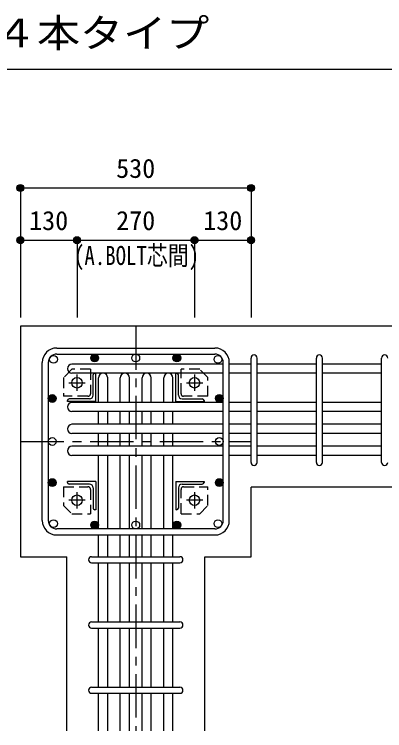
# Model space of a CAD drawing. Units: millimetres at full size, sheet at 1:20. Extents: x -3982 to 3969, y -2797 to 2801.
# Drawn here: x -3143 to -2292, y -1670 to -22 of the extents above; entities that cross this region are included whole.
import ezdxf
from ezdxf.enums import TextEntityAlignment as Align

# ---------------------------------------------------------------- set-up
doc = ezdxf.new("R2010")
doc.units = ezdxf.units.MM
doc.header["$LTSCALE"] = 20
doc.header["$PDMODE"] = 32
doc.header["$PDSIZE"] = 10
doc.linetypes.add('CHAIN1', pattern=[8, 5, -1, 1, -1])
doc.linetypes.add('DASHED1', pattern=[1.8, 1.2, -0.6])
for name, color, linetype in [('6-1_躯体線', 2, 'Continuous'), ('6-2_A.Bolt_', 4, 'Continuous'), ('6-3_柱型主筋', 4, 'Continuous'), ('6-4_フープ', 7, 'Continuous'), ('6-5_梁主筋', 7, 'Continuous'), ('6-6_S.T.P.', 7, 'Continuous'), ('6-7_文字', 7, 'Continuous'), ('6-9_プレート', 4, 'DASHED1'), ('6-D_寸法', 4, 'Continuous'), ('F-0_枠', 6, 'Continuous')]:
    doc.layers.add(name, color=color, linetype=linetype)
doc.styles.add('ＭＳ ゴシック', font='')
doc.styles.get('ＭＳ ゴシック').set_extended_font_data('MS Gothic')

msp = doc.modelspace()

# ---------------------------------------------------------------- linework, layer by layer
at = {"layer": '6-1_躯体線'}
for p, q in [((-2198.87, -739.67), (-3128.87, -739.67)), ((-3128.87, -739.67), (-3128.87, -1269.67)), ((-2598.87, -1269.67), (-2598.87, -1109.67)), ((-2198.87, -1109.67), (-2598.87, -1109.67)), ((-3128.87, -1269.67), (-3022.37, -1269.67)), ((-3022.37, -1669.67), (-3022.37, -1269.67)), ((-2705.37, -1669.67), (-2705.37, -1269.67)), ((-2705.37, -1269.67), (-2598.87, -1269.67))]:
    msp.add_line(p, q, dxfattribs=at)
at = {"layer": '6-2_A.Bolt_', "linetype": 'CHAIN1'}
for p, q in [((-2998.87, -888.37), (-2998.87, -850.87)), ((-2728.87, -850.87), (-2728.87, -888.37)), ((-3017.67, -869.67), (-2980.17, -869.67)), ((-2747.57, -869.67), (-2710.07, -869.67)), ((-2998.87, -1158.47), (-2998.87, -1120.97)), ((-2728.87, -1120.97), (-2728.87, -1158.47)), ((-2980.17, -1139.67), (-3017.67, -1139.67)), ((-2710.07, -1139.67), (-2747.57, -1139.67))]:
    msp.add_line(p, q, dxfattribs=at)
at = {"layer": '6-2_A.Bolt_'}
for p, q in [((-2961.87, -898.17), (-2961.87, -851.67)), ((-2957.87, -847.67), (-2955.87, -847.67)), ((-2955.87, -912.67), (-2955.87, -847.67)), ((-2771.87, -847.67), (-2769.87, -847.67)), ((-2771.87, -912.67), (-2771.87, -847.67)), ((-2765.87, -898.17), (-2765.87, -851.67)), ((-3020.87, -912.67), (-3020.87, -910.67)), ((-2955.87, -912.67), (-3020.87, -912.67)), ((-2970.37, -906.67), (-3016.87, -906.67)), ((-2771.87, -912.67), (-2706.87, -912.67)), ((-2757.37, -906.67), (-2710.87, -906.67)), ((-2706.87, -910.67), (-2706.87, -912.67)), ((-3020.87, -1098.67), (-3020.87, -1096.67)), ((-2955.87, -1096.67), (-3020.87, -1096.67)), ((-2970.37, -1102.67), (-3016.87, -1102.67)), ((-2955.87, -1096.67), (-2955.87, -1161.67)), ((-2771.87, -1096.67), (-2706.87, -1096.67)), ((-2771.87, -1096.67), (-2771.87, -1161.67)), ((-2757.37, -1102.67), (-2710.87, -1102.67)), ((-2706.87, -1096.67), (-2706.87, -1098.67)), ((-2961.87, -1111.17), (-2961.87, -1157.67)), ((-2765.87, -1111.17), (-2765.87, -1157.67)), ((-2955.87, -1161.67), (-2957.87, -1161.67)), ((-2769.87, -1161.67), (-2771.87, -1161.67))]:
    msp.add_line(p, q, dxfattribs=at)
at = {"layer": '6-2_A.Bolt_', "color": 3}
for centre in [(-2998.87, -869.67), (-2728.87, -869.67), (-2998.87, -1139.67), (-2728.87, -1139.67)]:
    msp.add_circle(centre, 12, dxfattribs=at)
at = {"layer": '6-2_A.Bolt_'}
for centre, radius, start, end in [((-2957.87, -851.67), 4, 90, 180), ((-2769.87, -851.67), 4, 0, 90), ((-2970.37, -898.17), 8.5, 270, 0), ((-2757.37, -898.17), 8.5, 180, 270), ((-3016.87, -910.67), 4, 90, 180), ((-2710.87, -910.67), 4, 0, 90), ((-3016.87, -1098.67), 4, 180, 270), ((-2970.37, -1111.17), 8.5, 0, 90), ((-2757.37, -1111.17), 8.5, 90, 180), ((-2710.87, -1098.67), 4, 270, 0), ((-2957.87, -1157.67), 4, 180, 270), ((-2769.87, -1157.67), 4, 270, 0)]:
    msp.add_arc(centre, radius, start, end, dxfattribs=at)
at = {"layer": '6-3_柱型主筋', "color": 3}
for centre in [(-3052.79, -815.75), (-2958.33, -812.67), (-2958.33, -812.67), (-2863.87, -812.67), (-2769.4, -812.67), (-2674.94, -815.75), (-3055.87, -905.67), (-2671.87, -905.67), (-2671.87, -905.67), (-3055.87, -1004.67), (-3055.87, -1004.67), (-2671.87, -1004.67), (-2671.87, -1004.67), (-3055.87, -1099.13), (-3055.87, -1099.13), (-2671.87, -1099.13), (-3052.79, -1193.6), (-2674.94, -1193.6), (-2958.33, -1196.67), (-2863.87, -1196.67), (-2769.4, -1196.67), (-2769.4, -1196.67)]:
    msp.add_circle(centre, 9, dxfattribs=at)
at = {"layer": '6-3_柱型主筋'}
for centre, radius in [((-2958.33, -812.67), 9), ((-2958.33, -812.67), 8.1), ((-2958.33, -812.67), 7.2), ((-2958.33, -812.67), 6.3), ((-2769.4, -812.67), 9), ((-2769.4, -812.67), 8.1), ((-2769.4, -812.67), 7.2), ((-2769.4, -812.67), 6.3), ((-2958.33, -812.67), 5.4), ((-2958.33, -812.67), 4.5), ((-2958.33, -812.67), 3.6), ((-2958.33, -812.67), 2.7), ((-2958.33, -812.67), 1.8), ((-2958.33, -812.67), 0.9), ((-2769.4, -812.67), 5.4), ((-2769.4, -812.67), 4.5), ((-2769.4, -812.67), 3.6), ((-2769.4, -812.67), 2.7), ((-2769.4, -812.67), 1.8), ((-2769.4, -812.67), 0.9), ((-3055.87, -905.67), 9), ((-3055.87, -905.67), 8.1), ((-3055.87, -905.67), 7.2), ((-3055.87, -905.67), 6.3), ((-3055.87, -905.67), 5.4), ((-3055.87, -905.67), 4.5), ((-3055.87, -905.67), 3.6), ((-3055.87, -905.67), 2.7), ((-3055.87, -905.67), 1.8), ((-3055.87, -905.67), 0.9), ((-2671.87, -905.67), 9), ((-2671.87, -905.67), 8.1), ((-2671.87, -905.67), 7.2), ((-2671.87, -905.67), 6.3), ((-2671.87, -905.67), 5.4), ((-2671.87, -905.67), 4.5), ((-2671.87, -905.67), 3.6), ((-2671.87, -905.67), 2.7), ((-2671.87, -905.67), 1.8), ((-2671.87, -905.67), 0.9), ((-3055.87, -1099.13), 9), ((-3055.87, -1099.13), 8.1), ((-3055.87, -1099.13), 7.2), ((-3055.87, -1099.13), 6.3), ((-3055.87, -1099.13), 5.4), ((-3055.87, -1099.13), 4.5), ((-3055.87, -1099.13), 3.6), ((-3055.87, -1099.13), 2.7), ((-3055.87, -1099.13), 1.8), ((-3055.87, -1099.13), 0.9), ((-2671.87, -1099.13), 9), ((-2671.87, -1099.13), 8.1), ((-2671.87, -1099.13), 7.2), ((-2671.87, -1099.13), 6.3), ((-2671.87, -1099.13), 5.4), ((-2671.87, -1099.13), 4.5), ((-2671.87, -1099.13), 3.6), ((-2671.87, -1099.13), 2.7), ((-2671.87, -1099.13), 1.8), ((-2671.87, -1099.13), 0.9), ((-2958.33, -1196.67), 9), ((-2958.33, -1196.67), 8.1), ((-2958.33, -1196.67), 7.2), ((-2958.33, -1196.67), 6.3), ((-2958.33, -1196.67), 5.4), ((-2958.33, -1196.67), 4.5), ((-2958.33, -1196.67), 3.6), ((-2958.33, -1196.67), 2.7), ((-2958.33, -1196.67), 1.8), ((-2958.33, -1196.67), 0.9), ((-2769.4, -1196.67), 9), ((-2769.4, -1196.67), 8.1), ((-2769.4, -1196.67), 7.2), ((-2769.4, -1196.67), 6.3), ((-2769.4, -1196.67), 5.4), ((-2769.4, -1196.67), 4.5), ((-2769.4, -1196.67), 3.6), ((-2769.4, -1196.67), 2.7), ((-2769.4, -1196.67), 1.8), ((-2769.4, -1196.67), 0.9)]:
    msp.add_circle(centre, radius, dxfattribs=at)
at = {"layer": '6-4_フープ'}
for p, q in [((-3045.37, -789.67), (-2682.37, -789.67)), ((-3045.37, -803.67), (-2682.37, -803.67)), ((-3078.87, -1186.17), (-3078.87, -823.17)), ((-3064.87, -823.17), (-3064.87, -1186.17)), ((-2662.87, -1186.17), (-2662.87, -823.17)), ((-2648.87, -1186.17), (-2648.87, -823.17)), ((-2682.37, -1205.67), (-3045.37, -1205.67)), ((-3045.37, -1219.67), (-2682.37, -1219.67))]:
    msp.add_line(p, q, dxfattribs=at)
for centre, radius, start, end in [((-3045.37, -823.17), 33.5, 90, 180), ((-2682.37, -823.17), 33.5, 0, 90), ((-3045.37, -823.17), 19.5, 90, 180), ((-2682.37, -823.17), 19.5, 0, 90), ((-3045.37, -1186.17), 33.5, 180, 270), ((-3045.37, -1186.17), 19.5, 180, 270), ((-2682.37, -1186.17), 33.5, 270, 0), ((-2682.37, -1186.17), 19.5, 270, 0)]:
    msp.add_arc(centre, radius, start, end, dxfattribs=at)
at = {"layer": '6-5_梁主筋'}
for p, q in [((-2662.87, -826.67), (-3010.37, -826.67)), ((-2598.87, -826.67), (-2648.87, -826.67)), ((-2448.87, -826.67), (-2584.87, -826.67)), ((-2298.87, -826.67), (-2434.87, -826.67)), ((-2662.87, -847.67), (-3010.37, -847.67)), ((-2598.87, -847.67), (-2648.87, -847.67)), ((-2448.87, -847.67), (-2584.87, -847.67)), ((-2298.87, -847.67), (-2434.87, -847.67)), ((-2949.37, -914.67), (-2949.37, -858.17)), ((-2928.37, -914.67), (-2928.37, -858.17)), ((-2899.37, -914.67), (-2899.37, -858.17)), ((-2878.37, -914.67), (-2878.37, -858.17)), ((-2849.37, -914.67), (-2849.37, -858.17)), ((-2828.37, -914.67), (-2828.37, -858.17)), ((-2799.37, -914.67), (-2799.37, -858.17)), ((-2778.37, -914.67), (-2778.37, -858.17)), ((-2662.87, -914.67), (-3010.37, -914.67)), ((-2598.87, -914.67), (-2648.87, -914.67)), ((-2448.87, -914.67), (-2584.87, -914.67)), ((-2298.87, -914.67), (-2434.87, -914.67)), ((-2662.87, -935.67), (-3010.37, -935.67)), ((-2949.37, -965.17), (-2949.37, -935.67)), ((-2928.37, -965.17), (-2928.37, -935.67)), ((-2899.37, -965.17), (-2899.37, -935.67)), ((-2878.37, -965.17), (-2878.37, -935.67)), ((-2849.37, -965.17), (-2849.37, -935.67)), ((-2828.37, -965.17), (-2828.37, -935.67)), ((-2799.37, -965.17), (-2799.37, -935.67)), ((-2778.37, -965.17), (-2778.37, -935.67)), ((-2598.87, -935.67), (-2648.87, -935.67)), ((-2448.87, -935.67), (-2584.87, -935.67)), ((-2298.87, -935.67), (-2434.87, -935.67)), ((-2662.87, -965.17), (-3010.37, -965.17)), ((-2598.87, -965.17), (-2648.87, -965.17)), ((-2448.87, -965.17), (-2584.87, -965.17)), ((-2298.87, -965.17), (-2434.87, -965.17)), ((-2662.87, -986.17), (-3010.37, -986.17)), ((-2949.37, -1015.67), (-2949.37, -986.17)), ((-2928.37, -1015.67), (-2928.37, -986.17)), ((-2899.37, -1015.67), (-2899.37, -986.17)), ((-2878.37, -1015.67), (-2878.37, -986.17)), ((-2849.37, -1015.67), (-2849.37, -986.17)), ((-2828.37, -1015.67), (-2828.37, -986.17)), ((-2799.37, -1015.67), (-2799.37, -986.17)), ((-2778.37, -1015.67), (-2778.37, -986.17)), ((-2598.87, -986.17), (-2648.87, -986.17)), ((-2448.87, -986.17), (-2584.87, -986.17)), ((-2298.87, -986.17), (-2434.87, -986.17)), ((-2662.87, -1015.67), (-3010.37, -1015.67)), ((-2598.87, -1015.67), (-2648.87, -1015.67)), ((-2448.87, -1015.67), (-2584.87, -1015.67)), ((-2298.87, -1015.67), (-2434.87, -1015.67)), ((-2662.87, -1036.67), (-3010.37, -1036.67)), ((-2949.37, -1205.67), (-2949.37, -1036.67)), ((-2928.37, -1205.67), (-2928.37, -1036.67)), ((-2899.37, -1205.67), (-2899.37, -1036.67)), ((-2878.37, -1205.67), (-2878.37, -1036.67)), ((-2849.37, -1205.67), (-2849.37, -1036.67)), ((-2828.37, -1205.67), (-2828.37, -1036.67)), ((-2799.37, -1205.67), (-2799.37, -1036.67)), ((-2778.37, -1205.67), (-2778.37, -1036.67)), ((-2598.87, -1036.67), (-2648.87, -1036.67)), ((-2448.87, -1036.67), (-2584.87, -1036.67)), ((-2298.87, -1036.67), (-2434.87, -1036.67)), ((-2949.37, -1269.67), (-2949.37, -1219.67)), ((-2928.37, -1269.67), (-2928.37, -1219.67)), ((-2899.37, -1269.67), (-2899.37, -1219.67)), ((-2878.37, -1269.67), (-2878.37, -1219.67)), ((-2849.37, -1269.67), (-2849.37, -1219.67)), ((-2828.37, -1269.67), (-2828.37, -1219.67)), ((-2799.37, -1269.67), (-2799.37, -1219.67)), ((-2778.37, -1269.67), (-2778.37, -1219.67)), ((-2949.37, -1419.67), (-2949.37, -1283.67)), ((-2928.37, -1419.67), (-2928.37, -1283.67)), ((-2899.37, -1419.67), (-2899.37, -1283.67)), ((-2878.37, -1419.67), (-2878.37, -1283.67)), ((-2849.37, -1419.67), (-2849.37, -1283.67)), ((-2828.37, -1419.67), (-2828.37, -1283.67)), ((-2799.37, -1419.67), (-2799.37, -1283.67)), ((-2778.37, -1419.67), (-2778.37, -1283.67)), ((-2949.37, -1569.67), (-2949.37, -1433.67)), ((-2928.37, -1569.67), (-2928.37, -1433.67)), ((-2899.37, -1569.67), (-2899.37, -1433.67)), ((-2878.37, -1569.67), (-2878.37, -1433.67)), ((-2849.37, -1569.67), (-2849.37, -1433.67)), ((-2828.37, -1569.67), (-2828.37, -1433.67)), ((-2799.37, -1569.67), (-2799.37, -1433.67)), ((-2778.37, -1569.67), (-2778.37, -1433.67)), ((-2949.37, -1669.67), (-2949.37, -1583.67)), ((-2928.37, -1669.67), (-2928.37, -1583.67)), ((-2899.37, -1669.67), (-2899.37, -1583.67)), ((-2878.37, -1669.67), (-2878.37, -1583.67)), ((-2849.37, -1669.67), (-2849.37, -1583.67)), ((-2828.37, -1669.67), (-2828.37, -1583.67)), ((-2799.37, -1669.67), (-2799.37, -1583.67)), ((-2778.37, -1669.67), (-2778.37, -1583.67))]:
    msp.add_line(p, q, dxfattribs=at)
for centre, start, end in [((-3010.37, -837.17), 90, 270), ((-2938.87, -858.17), 0, 180), ((-2888.87, -858.17), 0, 180), ((-2838.87, -858.17), 0, 180), ((-2788.87, -858.17), 0, 180), ((-3010.37, -925.17), 90, 270), ((-3010.37, -975.67), 90, 270), ((-3010.37, -1026.17), 90, 270)]:
    msp.add_arc(centre, 10.5, start, end, dxfattribs=at)
at = {"layer": '6-6_S.T.P.'}
for p, q in [((-2598.87, -1052.67), (-2598.87, -813.06)), ((-2584.87, -1052.67), (-2584.87, -813.06)), ((-2448.87, -1052.67), (-2448.87, -813.06)), ((-2434.87, -1052.67), (-2434.87, -813.06)), ((-2298.87, -1052.67), (-2298.87, -813.06)), ((-2965.37, -1269.67), (-2762.37, -1269.67)), ((-2965.37, -1283.67), (-2762.37, -1283.67)), ((-2965.37, -1419.67), (-2762.37, -1419.67)), ((-2965.37, -1433.67), (-2762.37, -1433.67)), ((-2965.37, -1569.67), (-2762.37, -1569.67)), ((-2965.37, -1583.67), (-2762.37, -1583.67))]:
    msp.add_line(p, q, dxfattribs=at)
for centre, start, end in [((-2591.87, -812.67), 0, 180), ((-2591.87, -812.67), 0, 180), ((-2591.87, -812.67), 0, 180), ((-2591.87, -812.67), 0, 180), ((-2441.87, -812.67), 0, 180), ((-2291.87, -812.67), 0, 180), ((-2591.87, -1052.67), 180, 0), ((-2591.87, -1052.67), 180, 0), ((-2591.87, -1052.67), 180, 0), ((-2591.87, -1052.67), 180, 0), ((-2441.87, -1052.67), 180, 0), ((-2291.87, -1052.67), 180, 0), ((-2965.37, -1276.67), 90, 270), ((-2965.37, -1276.67), 90, 270), ((-2965.37, -1276.67), 90, 270), ((-2965.37, -1276.67), 90, 270), ((-2762.37, -1276.67), 270, 90), ((-2762.37, -1276.67), 270, 90), ((-2762.37, -1276.67), 270, 90), ((-2762.37, -1276.67), 270, 90), ((-2965.37, -1426.67), 90, 270), ((-2762.37, -1426.67), 270, 90), ((-2965.37, -1576.67), 90, 270), ((-2762.37, -1576.67), 270, 90)]:
    msp.add_arc(centre, 7, start, end, dxfattribs=at)
at = {"layer": '6-9_プレート'}
for p, q in [((-3010.87, -838.67), (-3029.87, -857.67)), ((-2967.87, -838.67), (-3010.87, -838.67)), ((-2967.87, -838.67), (-2967.87, -894.67)), ((-2759.87, -894.67), (-2759.87, -838.67)), ((-2716.87, -838.67), (-2759.87, -838.67)), ((-2697.87, -857.67), (-2716.87, -838.67)), ((-3029.87, -857.67), (-3029.87, -900.67)), ((-2697.87, -900.67), (-2697.87, -857.67)), ((-2973.87, -900.67), (-3029.87, -900.67)), ((-2697.87, -900.67), (-2753.87, -900.67)), ((-3029.87, -1108.67), (-3029.87, -1151.67)), ((-3029.87, -1108.67), (-2973.87, -1108.67)), ((-2967.87, -1114.67), (-2967.87, -1170.67)), ((-2759.87, -1170.67), (-2759.87, -1114.67)), ((-2753.87, -1108.67), (-2697.87, -1108.67)), ((-2697.87, -1151.67), (-2697.87, -1108.67)), ((-3029.87, -1151.67), (-3010.87, -1170.67)), ((-2716.87, -1170.67), (-2697.87, -1151.67)), ((-3010.87, -1170.67), (-2967.87, -1170.67)), ((-2759.87, -1170.67), (-2716.87, -1170.67))]:
    msp.add_line(p, q, dxfattribs=at)
for centre, start, end in [((-2973.87, -894.67), 270, 0), ((-2753.87, -894.67), 180, 270), ((-2973.87, -1114.67), 0, 90), ((-2753.87, -1114.67), 90, 180)]:
    msp.add_arc(centre, 6, start, end, dxfattribs=at)
at = {"layer": '6-D_寸法'}
for p, q in [((-3128.87, -421.65), (-2598.87, -421.65)), ((-2598.87, -421.65), (-2598.87, -541.65)), ((-3128.87, -541.65), (-3128.87, -719.67)), ((-3128.87, -541.65), (-3128.87, -719.67)), ((-2998.87, -541.65), (-2998.87, -719.67)), ((-2998.87, -541.65), (-2728.87, -541.65)), ((-2728.87, -541.65), (-2728.87, -719.67)), ((-2728.87, -541.65), (-2598.87, -541.65)), ((-2598.87, -541.65), (-2598.87, -719.67))]:
    msp.add_line(p, q, dxfattribs=at)
at = {"layer": '6-D_寸法', "linetype": 'CHAIN1'}
for p, q in [((-2863.87, -739.67), (-2863.87, -1669.67)), ((-3128.87, -1004.67), (-2598.87, -1004.67))]:
    msp.add_line(p, q, dxfattribs=at)
at = {"layer": '6-D_寸法'}
for points in [[(-3128.87, -421.65), (-3128.87, -541.65), (-3128.87, -719.67)], [(-3128.87, -421.65), (-3128.87, -541.65), (-2998.87, -541.65)]]:
    msp.add_lwpolyline(points, dxfattribs=at)
for centre, radius in [((-3128.87, -421.65), 8), ((-3128.87, -421.65), 7.2), ((-3128.87, -421.65), 6.4), ((-3128.87, -421.65), 5.6), ((-3128.87, -421.65), 4.8), ((-3128.87, -421.65), 4), ((-3128.87, -421.65), 3.2), ((-3128.87, -421.65), 2.4), ((-3128.87, -421.65), 1.6), ((-3128.87, -421.65), 0.8), ((-2598.87, -421.65), 8), ((-2598.87, -421.65), 7.2), ((-2598.87, -421.65), 6.4), ((-2598.87, -421.65), 5.6), ((-2598.87, -421.65), 4.8), ((-2598.87, -421.65), 4), ((-2598.87, -421.65), 3.2), ((-2598.87, -421.65), 2.4), ((-2598.87, -421.65), 1.6), ((-2598.87, -421.65), 0.8), ((-3128.87, -541.65), 8), ((-3128.87, -541.65), 7.2), ((-3128.87, -541.65), 6.4), ((-3128.87, -541.65), 5.6), ((-3128.87, -541.65), 4.8), ((-3128.87, -541.65), 4), ((-3128.87, -541.65), 3.2), ((-3128.87, -541.65), 2.4), ((-3128.87, -541.65), 1.6), ((-3128.87, -541.65), 0.8), ((-2998.87, -541.65), 8), ((-2998.87, -541.65), 7.2), ((-2998.87, -541.65), 6.4), ((-2998.87, -541.65), 5.6), ((-2998.87, -541.65), 4.8), ((-2998.87, -541.65), 4), ((-2998.87, -541.65), 3.2), ((-2998.87, -541.65), 2.4), ((-2998.87, -541.65), 1.6), ((-2998.87, -541.65), 0.8), ((-2728.87, -541.65), 8), ((-2728.87, -541.65), 7.2), ((-2728.87, -541.65), 6.4), ((-2728.87, -541.65), 5.6), ((-2728.87, -541.65), 4.8), ((-2728.87, -541.65), 4), ((-2728.87, -541.65), 3.2), ((-2728.87, -541.65), 2.4), ((-2728.87, -541.65), 1.6), ((-2728.87, -541.65), 0.8), ((-2598.87, -541.65), 8), ((-2598.87, -541.65), 7.2), ((-2598.87, -541.65), 6.4), ((-2598.87, -541.65), 5.6), ((-2598.87, -541.65), 4.8), ((-2598.87, -541.65), 4), ((-2598.87, -541.65), 3.2), ((-2598.87, -541.65), 2.4), ((-2598.87, -541.65), 1.6), ((-2598.87, -541.65), 0.8)]:
    msp.add_circle(centre, radius, dxfattribs=at)
at = {"layer": '6-D_寸法', "color": 7}
for p in [(-3128.87, -421.65), (-3128.87, -421.65), (-2598.87, -421.65), (-2598.87, -421.65), (-3128.87, -541.65), (-3128.87, -541.65), (-2998.87, -541.65), (-2998.87, -541.65), (-2728.87, -541.65), (-2728.87, -541.65), (-2598.87, -541.65), (-2598.87, -541.65)]:
    msp.add_point(p, dxfattribs=at)
at = {"layer": 'F-0_枠', "color": 2}
msp.add_line((-3981.92, -148.03), (2482.4, -148.03), dxfattribs=at)

# ---------------------------------------------------------------- texts
at = {"layer": '6-7_文字', "color": 2, "style": 'ＭＳ ゴシック', "width": 1.1}
msp.add_text('\u3000\u3000基礎梁主筋\u3000４本タイプ', height=65.98, dxfattribs=at).set_placement((-3981.92, -118.03), align=Align.BOTTOM_LEFT)
at = {"layer": '6-7_文字', "color": 4, "style": 'ＭＳ ゴシック', "width": 0.8}
msp.add_text('(A.BOLT芯間)', height=43.99, dxfattribs=at).set_placement((-3005.81, -612.09), align=Align.BOTTOM_LEFT)
at = {"layer": '6-D_寸法', "style": 'ＭＳ ゴシック'}
for s, p in [('530', (-2908.87, -411.65)), ('130', (-3108.87, -531.65)), ('270', (-2908.87, -531.65)), ('130', (-2708.87, -531.65))]:
    msp.add_text(s, height=43.99, dxfattribs=at).set_placement(p, align=Align.BOTTOM_LEFT)

doc.saveas('drawing.dxf')
